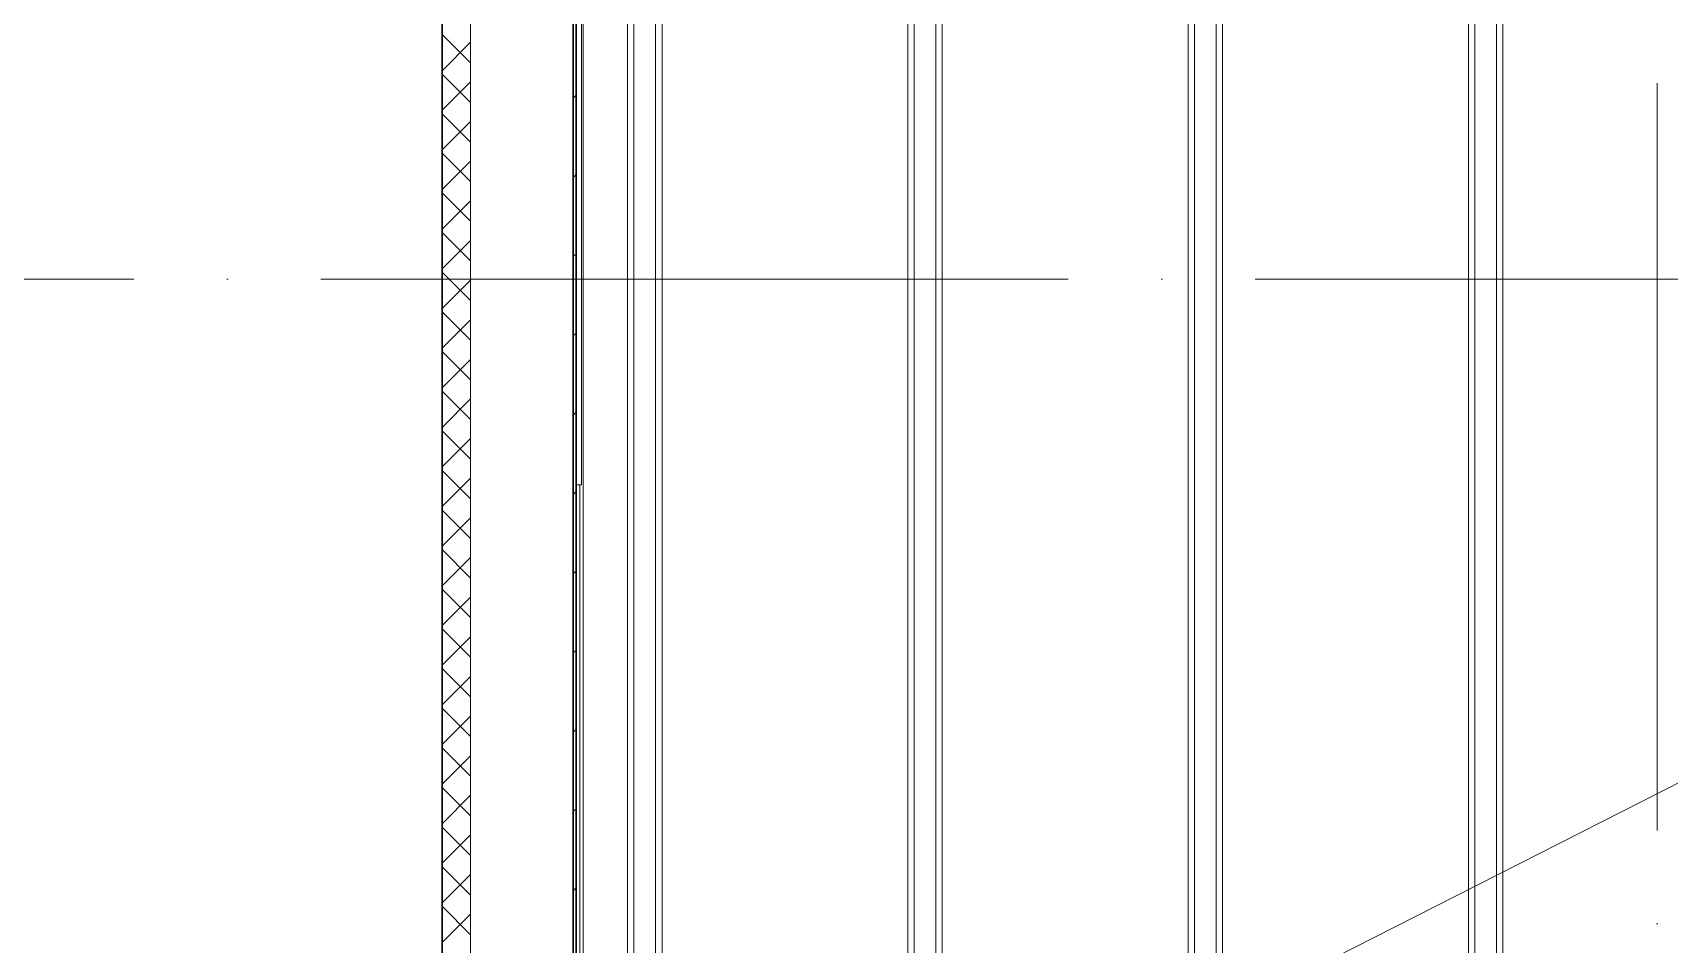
# Model space of a CAD drawing. Header units: millimetres. Extents: x -1073752 to 1436911, y -1379358 to 94781.
# Drawn here: x -1053396 to -1044638, y -1093247 to -1088368 of the extents above; entities that cross this region are included whole.
import ezdxf

# ---------------------------------------------------------------- set-up
doc = ezdxf.new("R2010")
doc.units = ezdxf.units.MM
doc.linetypes.add('ADSK_Линия сетки', pattern=[25, 20, -2.5, 0, -2.5])
doc.linetypes.add('ADSK_Сверху', pattern=[450, 300, -150])
doc.layers.add('Линии', color=7, linetype='Continuous', lineweight=9, true_color=0x00a600)
for name, color, linetype, lineweight in [('Ограждение', 252, 'Continuous', 9), ('Оси', 252, 'Continuous', 9), ('Перекрытие', 252, 'Continuous', 18), ('Стены внутренние', 7, 'Continuous', 18), ('Стены наружные', 7, 'Continuous', 18), ('Стены штриховка', 7, 'Continuous', 9)]:
    doc.layers.add(name, color=color, linetype=linetype, lineweight=lineweight)

# ---------------------------------------------------------------- blocks, each defined once
blk = doc.blocks.new('Перекрытия 2 - Перекрытия 1-1699410-3 этаж копия 1')
at = {"layer": 'Перекрытие', "ltscale": 100}
for p, q in [((-26283.5, 26705.3), (-26283.5, 15415.3)), ((-26046, 26705.3), (-26046, 15415.3)), ((-26011, 26705.3), (-26011, 15415.3)), ((-25896, 26705.3), (-25896, 15415.3)), ((-25861, 26705.3), (-25861, 15415.3)), ((-24546, 26705.3), (-24546, 15415.3)), ((-24511, 26705.3), (-24511, 15415.3)), ((-24396, 26705.3), (-24396, 15415.3)), ((-24361, 26705.3), (-24361, 15415.3)), ((-23046, 26705.3), (-23046, 15415.3)), ((-23011, 26705.3), (-23011, 15415.3)), ((-22896, 26705.3), (-22896, 15415.3)), ((-22861, 26705.3), (-22861, 15415.3)), ((-21546, 26705.3), (-21546, 15415.3)), ((-21511, 26705.3), (-21511, 15415.3)), ((-21396, 26705.3), (-21396, 15415.3)), ((-21361, 26705.3), (-21361, 15415.3))]:
    blk.add_line(p, q, dxfattribs=at)
blk = doc.blocks.new('3 этаж')
at = {"layer": 'Линии', "color": 251, "linetype": 'ADSK_Сверху', "ltscale": 200, "true_color": 0x636466}
blk.add_line((251145.8, 17836.6), (273585.8, 29236.6), dxfattribs=at)
at = {"layer": 'Ограждение', "color": 251, "true_color": 0x636466}
blk.add_line((251180.8, 19236.6), (251180.8, 22436.6), dxfattribs=at)
at = {"layer": 'Оси', "color": 251, "linetype": 'ADSK_Линия сетки', "ltscale": 200, "true_color": 0x636466}
for p, q in [((251145.8, 34587.2), (251145.8, 13336.6)), ((256945.8, 34587.2), (256945.8, 13336.6)), ((308795.8, 23536.6), (237073.5, 23536.6))]:
    blk.add_line(p, q, dxfattribs=at)
at = {"layer": 'Стены внутренние', "color": 251, "lineweight": 30, "true_color": 0x636466}
blk.add_line((250443.8, 29938.6), (250443.8, 17134.6), dxfattribs=at)
at = {"layer": 'Стены внутренние', "color": 251, "true_color": 0x636466}
blk.add_line((250595.8, 29786.6), (250595.8, 17286.6), dxfattribs=at)
at = {"layer": 'Стены внутренние', "color": 251, "linetype": 'Continuous', "lineweight": 9, "true_color": 0x636466}
for p, q in [((250595.8, 24695.4), (250445.8, 24845.4)), ((250445.8, 24654.9), (250595.8, 24804.9)), ((250445.8, 24625.1), (250443.8, 24628.6)), ((250595.8, 24483.2), (250445.8, 24633.2)), ((250445.8, 24442.8), (250595.8, 24592.8)), ((250595.8, 24271.1), (250445.8, 24421.1)), ((250445.8, 24230.7), (250595.8, 24380.7)), ((250595.8, 24059), (250445.8, 24209)), ((250445.8, 24018.5), (250595.8, 24168.5)), ((250595.8, 23846.8), (250445.8, 23996.8)), ((250445.8, 23806.4), (250595.8, 23956.4)), ((250445.8, 23825.8), (250443.8, 23822.4)), ((250595.8, 23634.7), (250445.8, 23784.7)), ((250445.8, 23594.3), (250595.8, 23744.3)), ((250595.8, 23422.6), (250445.8, 23572.6)), ((250445.8, 23382.1), (250595.8, 23532.1)), ((250595.8, 23210.4), (250445.8, 23360.4)), ((250445.8, 23170), (250595.8, 23320)), ((250595.8, 22998.3), (250445.8, 23148.3)), ((250445.8, 22957.9), (250595.8, 23107.9)), ((250595.8, 22786.2), (250445.8, 22936.2)), ((250445.8, 22745.8), (250595.8, 22895.8)), ((250595.8, 22574), (250445.8, 22724)), ((250445.8, 22533.6), (250595.8, 22683.6)), ((250595.8, 22361.9), (250445.8, 22511.9)), ((250445.8, 22321.5), (250595.8, 22471.5)), ((250595.8, 22149.8), (250445.8, 22299.8)), ((250445.8, 22109.4), (250595.8, 22259.4)), ((250595.8, 21937.6), (250445.8, 22087.6)), ((250445.8, 21897.2), (250595.8, 22047.2)), ((250595.8, 21725.5), (250445.8, 21875.5)), ((250445.8, 21685.1), (250595.8, 21835.1)), ((250595.8, 21513.4), (250445.8, 21663.4)), ((250445.8, 21473), (250595.8, 21623)), ((250445.8, 21387.4), (250443.8, 21384)), ((250595.8, 21301.2), (250445.8, 21451.2)), ((250445.8, 21260.8), (250595.8, 21410.8)), ((250595.8, 21089.1), (250445.8, 21239.1)), ((250445.8, 21048.7), (250595.8, 21198.7)), ((250595.8, 20877), (250445.8, 21027)), ((250445.8, 20836.6), (250595.8, 20986.6)), ((250595.8, 20664.9), (250445.8, 20814.9)), ((250445.8, 20624.4), (250595.8, 20774.4)), ((250595.8, 20452.7), (250445.8, 20602.7)), ((250445.8, 20412.3), (250595.8, 20562.3)), ((250595.8, 20240.6), (250445.8, 20390.6)), ((250445.8, 20200.2), (250595.8, 20350.2)), ((250445.8, 20154.7), (250443.8, 20158.2)), ((250595.8, 20028.5), (250445.8, 20178.5)), ((250445.8, 19988), (250595.8, 20138))]:
    blk.add_line(p, q, dxfattribs=at)
at = {"layer": 'Стены наружные', "color": 251, "lineweight": 30, "true_color": 0x636466}
for p, q in [((251145.8, 17836.6), (251145.8, 29236.6)), ((251160.8, 29221.6), (251160.8, 17851.6))]:
    blk.add_line(p, q, dxfattribs=at)
at = {"layer": 'Стены наружные', "color": 251, "true_color": 0x636466}
for p in [(251190.8, 25736.6), (251160.8, 22436.6)]:
    blk.add_line(p, (251190.8, 22436.6), dxfattribs=at)
at = {"layer": 'Стены наружные', "color": 251, "linetype": 'Continuous', "lineweight": 9, "true_color": 0x636466}
for p, q in [((251145.8, 24506.4), (251160.8, 24521.4)), ((251145.8, 24082.1), (251160.8, 24097.1)), ((251145.8, 23657.9), (251160.8, 23672.9)), ((251145.8, 23233.6), (251160.8, 23248.6)), ((251145.8, 22809.4), (251160.8, 22824.4)), ((251145.8, 22385.1), (251160.8, 22400.1)), ((251145.8, 21960.8), (251160.8, 21975.8)), ((251145.8, 21536.6), (251160.8, 21551.6)), ((251145.8, 21112.3), (251160.8, 21127.3)), ((251145.8, 20688), (251160.8, 20703)), ((251145.8, 20263.8), (251160.8, 20278.8))]:
    blk.add_line(p, q, dxfattribs=at)
at = {"layer": 'Стены штриховка', "color": 251, "true_color": 0x636466}
blk.add_line((250445.8, 17134.6), (250445.8, 29938.6), dxfattribs=at)
at = {"layer": 'Перекрытие', "color": 251, "true_color": 0x636466}
blk.add_blockref('Перекрытия 2 - Перекрытия 1-1699410-3 этаж копия 1', (277481.8, 2476.3), dxfattribs=at)

msp = doc.modelspace()

# ---------------------------------------------------------------- block references
msp.add_blockref('3 этаж', (-1301649.5, -1113224.3))

doc.saveas('drawing.dxf')
